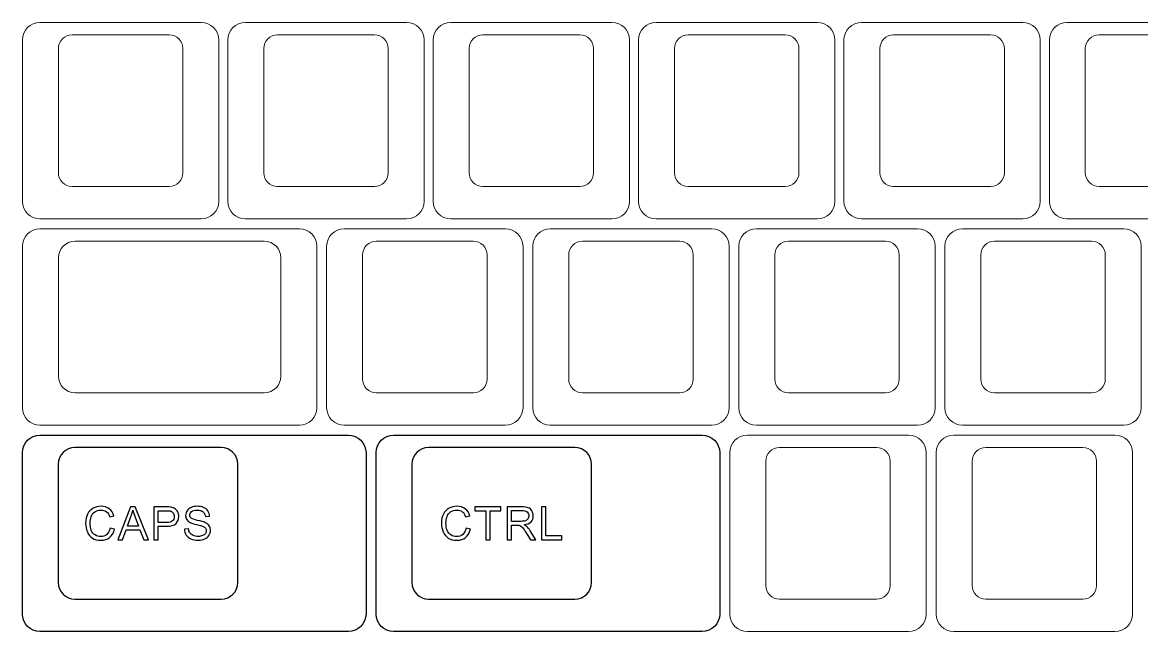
# Model space of a CAD drawing. Header units: millimetres. Extents: x -493 to 473, y -489 to 489.
# Drawn here: x 45.8 to 149.3, y -36.2 to 20.1 of the extents above; entities that cross this region are included whole.
import ezdxf

# ---------------------------------------------------------------- set-up
doc = ezdxf.new("R2010")
doc.units = ezdxf.units.MM
doc.header["$MEASUREMENT"] = 0
doc.layers.add('Layer 1', color=7, linetype='Continuous')

msp = doc.modelspace()

# ---------------------------------------------------------------- linework, layer by layer
at = {"layer": 'Layer 1', "color": 250, "lineweight": 9}
for points in [[(47.4229, 1.9166), (47.4229, 1.9166), (62.3251, 1.9166), (62.3251, 1.9166), (62.3251, 1.9166), (63.2183, 1.9166), (63.949, 2.6473), (63.949, 3.5405), (63.949, 3.5405), (63.949, 3.5405), (63.949, 18.4427), (63.949, 18.4427), (63.949, 18.4427), (63.949, 19.3359), (63.2183, 20.0666), (62.3251, 20.0666), (62.3251, 20.0666), (62.3251, 20.0666), (47.4229, 20.0666), (47.4229, 20.0666), (47.4229, 20.0666), (46.5297, 20.0666), (45.799, 19.3359), (45.799, 18.4427), (45.799, 18.4427), (45.799, 18.4427), (45.799, 3.5405), (45.799, 3.5405), (45.799, 3.5405), (45.799, 2.6473), (46.5297, 1.9166), (47.4229, 1.9166)], [(66.4086, 1.9166), (66.4086, 1.9166), (81.3108, 1.9166), (81.3108, 1.9166), (81.3108, 1.9166), (82.204, 1.9166), (82.9347, 2.6473), (82.9347, 3.5405), (82.9347, 3.5405), (82.9347, 3.5405), (82.9347, 18.4427), (82.9347, 18.4427), (82.9347, 18.4427), (82.9347, 19.3359), (82.204, 20.0666), (81.3108, 20.0666), (81.3108, 20.0666), (81.3108, 20.0666), (66.4086, 20.0666), (66.4086, 20.0666), (66.4086, 20.0666), (65.5154, 20.0666), (64.7847, 19.3359), (64.7847, 18.4427), (64.7847, 18.4427), (64.7847, 18.4427), (64.7847, 3.5405), (64.7847, 3.5405), (64.7847, 3.5405), (64.7847, 2.6473), (65.5154, 1.9166), (66.4086, 1.9166)], [(85.3943, 1.9166), (85.3943, 1.9166), (100.2965, 1.9166), (100.2965, 1.9166), (100.2965, 1.9166), (101.1897, 1.9166), (101.9204, 2.6473), (101.9204, 3.5405), (101.9204, 3.5405), (101.9204, 3.5405), (101.9204, 18.4427), (101.9204, 18.4427), (101.9204, 18.4427), (101.9204, 19.3359), (101.1897, 20.0666), (100.2965, 20.0666), (100.2965, 20.0666), (100.2965, 20.0666), (85.3943, 20.0666), (85.3943, 20.0666), (85.3943, 20.0666), (84.5011, 20.0666), (83.7704, 19.3359), (83.7704, 18.4427), (83.7704, 18.4427), (83.7704, 18.4427), (83.7704, 3.5405), (83.7704, 3.5405), (83.7704, 3.5405), (83.7704, 2.6473), (84.5011, 1.9166), (85.3943, 1.9166)], [(104.38, 1.9166), (104.38, 1.9166), (119.2822, 1.9166), (119.2822, 1.9166), (119.2822, 1.9166), (120.1754, 1.9166), (120.9061, 2.6473), (120.9061, 3.5405), (120.9061, 3.5405), (120.9061, 3.5405), (120.9061, 18.4427), (120.9061, 18.4427), (120.9061, 18.4427), (120.9061, 19.3359), (120.1754, 20.0666), (119.2822, 20.0666), (119.2822, 20.0666), (119.2822, 20.0666), (104.38, 20.0666), (104.38, 20.0666), (104.38, 20.0666), (103.4868, 20.0666), (102.7561, 19.3359), (102.7561, 18.4427), (102.7561, 18.4427), (102.7561, 18.4427), (102.7561, 3.5405), (102.7561, 3.5405), (102.7561, 3.5405), (102.7561, 2.6473), (103.4868, 1.9166), (104.38, 1.9166)], [(123.3657, 1.9166), (123.3657, 1.9166), (138.2679, 1.9166), (138.2679, 1.9166), (138.2679, 1.9166), (139.1611, 1.9166), (139.8918, 2.6473), (139.8918, 3.5405), (139.8918, 3.5405), (139.8918, 3.5405), (139.8918, 18.4427), (139.8918, 18.4427), (139.8918, 18.4427), (139.8918, 19.3359), (139.1611, 20.0666), (138.2679, 20.0666), (138.2679, 20.0666), (138.2679, 20.0666), (123.3657, 20.0666), (123.3657, 20.0666), (123.3657, 20.0666), (122.4725, 20.0666), (121.7418, 19.3359), (121.7418, 18.4427), (121.7418, 18.4427), (121.7418, 18.4427), (121.7418, 3.5405), (121.7418, 3.5405), (121.7418, 3.5405), (121.7418, 2.6473), (122.4725, 1.9166), (123.3657, 1.9166)], [(142.3514, 1.9166), (142.3514, 1.9166), (157.2536, 1.9166), (157.2536, 1.9166), (157.2536, 1.9166), (158.1468, 1.9166), (158.8775, 2.6473), (158.8775, 3.5405), (158.8775, 3.5405), (158.8775, 3.5405), (158.8775, 18.4427), (158.8775, 18.4427), (158.8775, 18.4427), (158.8775, 19.3359), (158.1468, 20.0666), (157.2536, 20.0666), (157.2536, 20.0666), (157.2536, 20.0666), (142.3514, 20.0666), (142.3514, 20.0666), (142.3514, 20.0666), (141.4582, 20.0666), (140.7275, 19.3359), (140.7275, 18.4427), (140.7275, 18.4427), (140.7275, 18.4427), (140.7275, 3.5405), (140.7275, 3.5405), (140.7275, 3.5405), (140.7275, 2.6473), (141.4582, 1.9166), (142.3514, 1.9166)], [(50.3909, 18.9166), (50.3909, 18.9166), (59.3571, 18.9166), (59.3571, 18.9166), (59.3571, 18.9166), (60.054, 18.9166), (60.624, 18.3466), (60.624, 17.6498), (60.624, 17.6498), (60.624, 17.6498), (60.624, 6.1835), (60.624, 6.1835), (60.624, 6.1835), (60.624, 5.4867), (60.054, 4.9166), (59.3571, 4.9166), (59.3571, 4.9166), (59.3571, 4.9166), (50.3909, 4.9166), (50.3909, 4.9166), (50.3909, 4.9166), (49.694, 4.9166), (49.124, 5.4867), (49.124, 6.1835), (49.124, 6.1835), (49.124, 6.1835), (49.124, 17.6498), (49.124, 17.6498), (49.124, 17.6498), (49.124, 18.3466), (49.694, 18.9166), (50.3909, 18.9166)], [(69.3766, 18.9166), (69.3766, 18.9166), (78.3428, 18.9166), (78.3428, 18.9166), (78.3428, 18.9166), (79.0397, 18.9166), (79.6097, 18.3466), (79.6097, 17.6498), (79.6097, 17.6498), (79.6097, 17.6498), (79.6097, 6.1835), (79.6097, 6.1835), (79.6097, 6.1835), (79.6097, 5.4867), (79.0397, 4.9166), (78.3428, 4.9166), (78.3428, 4.9166), (78.3428, 4.9166), (69.3766, 4.9166), (69.3766, 4.9166), (69.3766, 4.9166), (68.6797, 4.9166), (68.1097, 5.4867), (68.1097, 6.1835), (68.1097, 6.1835), (68.1097, 6.1835), (68.1097, 17.6498), (68.1097, 17.6498), (68.1097, 17.6498), (68.1097, 18.3466), (68.6797, 18.9166), (69.3766, 18.9166)], [(88.3623, 18.9166), (88.3623, 18.9166), (97.3285, 18.9166), (97.3285, 18.9166), (97.3285, 18.9166), (98.0254, 18.9166), (98.5954, 18.3466), (98.5954, 17.6498), (98.5954, 17.6498), (98.5954, 17.6498), (98.5954, 6.1835), (98.5954, 6.1835), (98.5954, 6.1835), (98.5954, 5.4867), (98.0254, 4.9166), (97.3285, 4.9166), (97.3285, 4.9166), (97.3285, 4.9166), (88.3623, 4.9166), (88.3623, 4.9166), (88.3623, 4.9166), (87.6654, 4.9166), (87.0954, 5.4867), (87.0954, 6.1835), (87.0954, 6.1835), (87.0954, 6.1835), (87.0954, 17.6498), (87.0954, 17.6498), (87.0954, 17.6498), (87.0954, 18.3466), (87.6654, 18.9166), (88.3623, 18.9166)], [(107.348, 18.9166), (107.348, 18.9166), (116.3142, 18.9166), (116.3142, 18.9166), (116.3142, 18.9166), (117.0111, 18.9166), (117.5811, 18.3466), (117.5811, 17.6498), (117.5811, 17.6498), (117.5811, 17.6498), (117.5811, 6.1835), (117.5811, 6.1835), (117.5811, 6.1835), (117.5811, 5.4867), (117.0111, 4.9166), (116.3142, 4.9166), (116.3142, 4.9166), (116.3142, 4.9166), (107.348, 4.9166), (107.348, 4.9166), (107.348, 4.9166), (106.6511, 4.9166), (106.0811, 5.4867), (106.0811, 6.1835), (106.0811, 6.1835), (106.0811, 6.1835), (106.0811, 17.6498), (106.0811, 17.6498), (106.0811, 17.6498), (106.0811, 18.3466), (106.6511, 18.9166), (107.348, 18.9166)], [(126.3337, 18.9166), (126.3337, 18.9166), (135.2999, 18.9166), (135.2999, 18.9166), (135.2999, 18.9166), (135.9968, 18.9166), (136.5668, 18.3466), (136.5668, 17.6498), (136.5668, 17.6498), (136.5668, 17.6498), (136.5668, 6.1835), (136.5668, 6.1835), (136.5668, 6.1835), (136.5668, 5.4867), (135.9968, 4.9166), (135.2999, 4.9166), (135.2999, 4.9166), (135.2999, 4.9166), (126.3337, 4.9166), (126.3337, 4.9166), (126.3337, 4.9166), (125.6368, 4.9166), (125.0668, 5.4867), (125.0668, 6.1835), (125.0668, 6.1835), (125.0668, 6.1835), (125.0668, 17.6498), (125.0668, 17.6498), (125.0668, 17.6498), (125.0668, 18.3466), (125.6368, 18.9166), (126.3337, 18.9166)], [(145.3194, 18.9166), (145.3194, 18.9166), (154.2856, 18.9166), (154.2856, 18.9166), (154.2856, 18.9166), (154.9825, 18.9166), (155.5525, 18.3466), (155.5525, 17.6498), (155.5525, 17.6498), (155.5525, 17.6498), (155.5525, 6.1835), (155.5525, 6.1835), (155.5525, 6.1835), (155.5525, 5.4867), (154.9825, 4.9166), (154.2856, 4.9166), (154.2856, 4.9166), (154.2856, 4.9166), (145.3194, 4.9166), (145.3194, 4.9166), (145.3194, 4.9166), (144.6225, 4.9166), (144.0525, 5.4867), (144.0525, 6.1835), (144.0525, 6.1835), (144.0525, 6.1835), (144.0525, 17.6498), (144.0525, 17.6498), (144.0525, 17.6498), (144.0525, 18.3466), (144.6225, 18.9166), (145.3194, 18.9166)], [(47.4229, -17.1332), (47.4229, -17.1332), (71.4001, -17.1332), (71.4001, -17.1332), (71.4001, -17.1332), (72.2933, -17.1332), (73.024, -16.4025), (73.024, -15.5093), (73.024, -15.5093), (73.024, -15.5093), (73.024, -0.6071), (73.024, -0.6071), (73.024, -0.6071), (73.024, 0.2861), (72.2933, 1.0168), (71.4001, 1.0168), (71.4001, 1.0168), (71.4001, 1.0168), (47.4229, 1.0168), (47.4229, 1.0168), (47.4229, 1.0168), (46.5296, 1.0168), (45.799, 0.2861), (45.799, -0.6071), (45.799, -0.6071), (45.799, -0.6071), (45.799, -15.5093), (45.799, -15.5093), (45.799, -15.5093), (45.799, -16.4025), (46.5296, -17.1332), (47.4229, -17.1332)], [(75.5479, -17.1332), (75.5479, -17.1332), (90.4501, -17.1332), (90.4501, -17.1332), (90.4501, -17.1332), (91.3433, -17.1332), (92.074, -16.4025), (92.074, -15.5093), (92.074, -15.5093), (92.074, -15.5093), (92.074, -0.6071), (92.074, -0.6071), (92.074, -0.6071), (92.074, 0.2861), (91.3433, 1.0168), (90.4501, 1.0168), (90.4501, 1.0168), (90.4501, 1.0168), (75.5479, 1.0168), (75.5479, 1.0168), (75.5479, 1.0168), (74.6547, 1.0168), (73.924, 0.2861), (73.924, -0.6071), (73.924, -0.6071), (73.924, -0.6071), (73.924, -15.5093), (73.924, -15.5093), (73.924, -15.5093), (73.924, -16.4025), (74.6547, -17.1332), (75.5479, -17.1332)], [(94.5979, -17.1332), (94.5979, -17.1332), (109.5001, -17.1332), (109.5001, -17.1332), (109.5001, -17.1332), (110.3933, -17.1332), (111.124, -16.4025), (111.124, -15.5093), (111.124, -15.5093), (111.124, -15.5093), (111.124, -0.6071), (111.124, -0.6071), (111.124, -0.6071), (111.124, 0.2861), (110.3933, 1.0168), (109.5001, 1.0168), (109.5001, 1.0168), (109.5001, 1.0168), (94.5979, 1.0168), (94.5979, 1.0168), (94.5979, 1.0168), (93.7047, 1.0168), (92.974, 0.2861), (92.974, -0.6071), (92.974, -0.6071), (92.974, -0.6071), (92.974, -15.5093), (92.974, -15.5093), (92.974, -15.5093), (92.974, -16.4025), (93.7047, -17.1332), (94.5979, -17.1332)], [(113.6479, -17.1332), (113.6479, -17.1332), (128.5501, -17.1332), (128.5501, -17.1332), (128.5501, -17.1332), (129.4433, -17.1332), (130.174, -16.4025), (130.174, -15.5093), (130.174, -15.5093), (130.174, -15.5093), (130.174, -0.6071), (130.174, -0.6071), (130.174, -0.6071), (130.174, 0.2861), (129.4433, 1.0168), (128.5501, 1.0168), (128.5501, 1.0168), (128.5501, 1.0168), (113.6479, 1.0168), (113.6479, 1.0168), (113.6479, 1.0168), (112.7547, 1.0168), (112.024, 0.2861), (112.024, -0.6071), (112.024, -0.6071), (112.024, -0.6071), (112.024, -15.5093), (112.024, -15.5093), (112.024, -15.5093), (112.024, -16.4025), (112.7547, -17.1332), (113.6479, -17.1332)], [(132.6979, -17.1332), (132.6979, -17.1332), (147.6001, -17.1332), (147.6001, -17.1332), (147.6001, -17.1332), (148.4933, -17.1332), (149.224, -16.4025), (149.224, -15.5093), (149.224, -15.5093), (149.224, -15.5093), (149.224, -0.6071), (149.224, -0.6071), (149.224, -0.6071), (149.224, 0.2861), (148.4933, 1.0168), (147.6001, 1.0168), (147.6001, 1.0168), (147.6001, 1.0168), (132.6979, 1.0168), (132.6979, 1.0168), (132.6979, 1.0168), (131.8047, 1.0168), (131.074, 0.2861), (131.074, -0.6071), (131.074, -0.6071), (131.074, -0.6071), (131.074, -15.5093), (131.074, -15.5093), (131.074, -15.5093), (131.074, -16.4025), (131.8047, -17.1332), (132.6979, -17.1332)], [(50.6664, -0.1332), (50.6664, -0.1332), (68.1568, -0.1332), (68.1568, -0.1332), (68.1568, -0.1332), (69.005, -0.1332), (69.699, -0.8272), (69.699, -1.6755), (69.699, -1.6755), (69.699, -1.6755), (69.699, -12.5908), (69.699, -12.5908), (69.699, -12.5908), (69.699, -13.4391), (69.005, -14.1332), (68.1568, -14.1332), (68.1568, -14.1332), (68.1568, -14.1332), (50.6664, -14.1332), (50.6664, -14.1332), (50.6664, -14.1332), (49.8181, -14.1332), (49.1241, -13.4391), (49.1241, -12.5908), (49.1241, -12.5908), (49.1241, -12.5908), (49.1241, -1.6755), (49.1241, -1.6755), (49.1241, -1.6755), (49.1241, -0.8272), (49.8181, -0.1332), (50.6664, -0.1332)], [(78.5159, -0.1332), (78.5159, -0.1332), (87.4821, -0.1332), (87.4821, -0.1332), (87.4821, -0.1332), (88.179, -0.1332), (88.749, -0.7032), (88.749, -1.4), (88.749, -1.4), (88.749, -1.4), (88.749, -12.8663), (88.749, -12.8663), (88.749, -12.8663), (88.749, -13.5631), (88.179, -14.1332), (87.4821, -14.1332), (87.4821, -14.1332), (87.4821, -14.1332), (78.5159, -14.1332), (78.5159, -14.1332), (78.5159, -14.1332), (77.819, -14.1332), (77.249, -13.5631), (77.249, -12.8663), (77.249, -12.8663), (77.249, -12.8663), (77.249, -1.4), (77.249, -1.4), (77.249, -1.4), (77.249, -0.7032), (77.819, -0.1332), (78.5159, -0.1332)], [(97.5659, -0.1332), (97.5659, -0.1332), (106.5321, -0.1332), (106.5321, -0.1332), (106.5321, -0.1332), (107.229, -0.1332), (107.799, -0.7032), (107.799, -1.4), (107.799, -1.4), (107.799, -1.4), (107.799, -12.8663), (107.799, -12.8663), (107.799, -12.8663), (107.799, -13.5631), (107.229, -14.1332), (106.5321, -14.1332), (106.5321, -14.1332), (106.5321, -14.1332), (97.5659, -14.1332), (97.5659, -14.1332), (97.5659, -14.1332), (96.869, -14.1332), (96.299, -13.5631), (96.299, -12.8663), (96.299, -12.8663), (96.299, -12.8663), (96.299, -1.4), (96.299, -1.4), (96.299, -1.4), (96.299, -0.7032), (96.869, -0.1332), (97.5659, -0.1332)], [(116.6159, -0.1332), (116.6159, -0.1332), (125.5821, -0.1332), (125.5821, -0.1332), (125.5821, -0.1332), (126.279, -0.1332), (126.849, -0.7032), (126.849, -1.4), (126.849, -1.4), (126.849, -1.4), (126.849, -12.8663), (126.849, -12.8663), (126.849, -12.8663), (126.849, -13.5631), (126.279, -14.1332), (125.5821, -14.1332), (125.5821, -14.1332), (125.5821, -14.1332), (116.6159, -14.1332), (116.6159, -14.1332), (116.6159, -14.1332), (115.919, -14.1332), (115.349, -13.5631), (115.349, -12.8663), (115.349, -12.8663), (115.349, -12.8663), (115.349, -1.4), (115.349, -1.4), (115.349, -1.4), (115.349, -0.7032), (115.919, -0.1332), (116.6159, -0.1332)], [(135.6659, -0.1332), (135.6659, -0.1332), (144.6321, -0.1332), (144.6321, -0.1332), (144.6321, -0.1332), (145.329, -0.1332), (145.899, -0.7032), (145.899, -1.4), (145.899, -1.4), (145.899, -1.4), (145.899, -12.8663), (145.899, -12.8663), (145.899, -12.8663), (145.899, -13.5631), (145.329, -14.1332), (144.6321, -14.1332), (144.6321, -14.1332), (144.6321, -14.1332), (135.6659, -14.1332), (135.6659, -14.1332), (135.6659, -14.1332), (134.969, -14.1332), (134.399, -13.5631), (134.399, -12.8663), (134.399, -12.8663), (134.399, -12.8663), (134.399, -1.4), (134.399, -1.4), (134.399, -1.4), (134.399, -0.7032), (134.969, -0.1332), (135.6659, -0.1332)], [(112.8103, -36.1832), (112.8103, -36.1832), (127.7125, -36.1832), (127.7125, -36.1832), (127.7125, -36.1832), (128.6057, -36.1832), (129.3364, -35.4525), (129.3364, -34.5593), (129.3364, -34.5593), (129.3364, -34.5593), (129.3364, -19.6571), (129.3364, -19.6571), (129.3364, -19.6571), (129.3364, -18.7639), (128.6057, -18.0332), (127.7125, -18.0332), (127.7125, -18.0332), (127.7125, -18.0332), (112.8103, -18.0332), (112.8103, -18.0332), (112.8103, -18.0332), (111.9171, -18.0332), (111.1864, -18.7639), (111.1864, -19.6571), (111.1864, -19.6571), (111.1864, -19.6571), (111.1864, -34.5593), (111.1864, -34.5593), (111.1864, -34.5593), (111.1864, -35.4525), (111.9171, -36.1832), (112.8103, -36.1832)], [(131.8916, -36.1832), (131.8916, -36.1832), (146.7938, -36.1832), (146.7938, -36.1832), (146.7938, -36.1832), (147.687, -36.1832), (148.4177, -35.4525), (148.4177, -34.5593), (148.4177, -34.5593), (148.4177, -34.5593), (148.4177, -19.6571), (148.4177, -19.6571), (148.4177, -19.6571), (148.4177, -18.7639), (147.687, -18.0332), (146.7938, -18.0332), (146.7938, -18.0332), (146.7938, -18.0332), (131.8916, -18.0332), (131.8916, -18.0332), (131.8916, -18.0332), (130.9984, -18.0332), (130.2677, -18.7639), (130.2677, -19.6571), (130.2677, -19.6571), (130.2677, -19.6571), (130.2677, -34.5593), (130.2677, -34.5593), (130.2677, -34.5593), (130.2677, -35.4525), (130.9984, -36.1832), (131.8916, -36.1832)], [(115.7783, -19.1832), (115.7783, -19.1832), (124.7445, -19.1832), (124.7445, -19.1832), (124.7445, -19.1832), (125.4414, -19.1832), (126.0114, -19.7532), (126.0114, -20.45), (126.0114, -20.45), (126.0114, -20.45), (126.0114, -31.9163), (126.0114, -31.9163), (126.0114, -31.9163), (126.0114, -32.6131), (125.4414, -33.1832), (124.7445, -33.1832), (124.7445, -33.1832), (124.7445, -33.1832), (115.7783, -33.1832), (115.7783, -33.1832), (115.7783, -33.1832), (115.0814, -33.1832), (114.5114, -32.6131), (114.5114, -31.9163), (114.5114, -31.9163), (114.5114, -31.9163), (114.5114, -20.45), (114.5114, -20.45), (114.5114, -20.45), (114.5114, -19.7532), (115.0814, -19.1832), (115.7783, -19.1832)], [(134.8596, -19.1832), (134.8596, -19.1832), (143.8258, -19.1832), (143.8258, -19.1832), (143.8258, -19.1832), (144.5227, -19.1832), (145.0927, -19.7532), (145.0927, -20.45), (145.0927, -20.45), (145.0927, -20.45), (145.0927, -31.9163), (145.0927, -31.9163), (145.0927, -31.9163), (145.0927, -32.6131), (144.5227, -33.1832), (143.8258, -33.1832), (143.8258, -33.1832), (143.8258, -33.1832), (134.8596, -33.1832), (134.8596, -33.1832), (134.8596, -33.1832), (134.1627, -33.1832), (133.5927, -32.6131), (133.5927, -31.9163), (133.5927, -31.9163), (133.5927, -31.9163), (133.5927, -20.45), (133.5927, -20.45), (133.5927, -20.45), (133.5927, -19.7532), (134.1627, -19.1832), (134.8596, -19.1832)]]:
    msp.add_open_spline(points, degree=3, knots=[0, 0, 0, 0, 0.11111111, 0.11111111, 0.11111111, 0.11111111, 0.22222222, 0.22222222, 0.22222222, 0.22222222, 0.33333333, 0.33333333, 0.33333333, 0.33333333, 0.44444444, 0.44444444, 0.44444444, 0.44444444, 0.55555556, 0.55555556, 0.55555556, 0.55555556, 0.66666667, 0.66666667, 0.66666667, 0.66666667, 0.77777778, 0.77777778, 0.77777778, 0.77777778, 1, 1, 1, 1], dxfattribs=at)
at = {"layer": 'Layer 1', "color": 169}
for points in [[(47.4229, -36.1832), (47.4229, -36.1832), (75.9376, -36.1832), (75.9376, -36.1832), (75.9376, -36.1832), (76.8308, -36.1832), (77.5615, -35.4525), (77.5615, -34.5593), (77.5615, -34.5593), (77.5615, -34.5593), (77.5615, -19.6571), (77.5615, -19.6571), (77.5615, -19.6571), (77.5615, -18.7639), (76.8308, -18.0332), (75.9376, -18.0332), (75.9376, -18.0332), (75.9376, -18.0332), (47.4229, -18.0332), (47.4229, -18.0332), (47.4229, -18.0332), (46.5297, -18.0332), (45.799, -18.7639), (45.799, -19.6571), (45.799, -19.6571), (45.799, -19.6571), (45.799, -34.5593), (45.799, -34.5593), (45.799, -34.5593), (45.799, -35.4525), (46.5297, -36.1832), (47.4229, -36.1832)], [(80.1166, -36.1832), (80.1166, -36.1832), (108.6313, -36.1832), (108.6313, -36.1832), (108.6313, -36.1832), (109.5245, -36.1832), (110.2552, -35.4525), (110.2552, -34.5593), (110.2552, -34.5593), (110.2552, -34.5593), (110.2552, -19.6571), (110.2552, -19.6571), (110.2552, -19.6571), (110.2552, -18.7639), (109.5245, -18.0332), (108.6313, -18.0332), (108.6313, -18.0332), (108.6313, -18.0332), (80.1166, -18.0332), (80.1166, -18.0332), (80.1166, -18.0332), (79.2234, -18.0332), (78.4927, -18.7639), (78.4927, -19.6571), (78.4927, -19.6571), (78.4927, -19.6571), (78.4927, -34.5593), (78.4927, -34.5593), (78.4927, -34.5593), (78.4927, -35.4525), (79.2234, -36.1832), (80.1166, -36.1832)]]:
    msp.add_open_spline(points, degree=3, knots=[0, 0, 0, 0, 0.11111111, 0.11111111, 0.11111111, 0.11111111, 0.22222222, 0.22222222, 0.22222222, 0.22222222, 0.33333333, 0.33333333, 0.33333333, 0.33333333, 0.44444444, 0.44444444, 0.44444444, 0.44444444, 0.55555556, 0.55555556, 0.55555556, 0.55555556, 0.66666667, 0.66666667, 0.66666667, 0.66666667, 0.77777778, 0.77777778, 0.77777778, 0.77777778, 1, 1, 1, 1], dxfattribs=at)
at = {"layer": 'Layer 1', "color": 159}
for points in [[(50.6521, -19.1832), (50.6521, -19.1832), (64.1756, -19.1832), (64.1756, -19.1832), (64.1756, -19.1832), (65.0239, -19.1832), (65.718, -19.8772), (65.718, -20.7255), (65.718, -20.7255), (65.718, -20.7255), (65.718, -31.6408), (65.718, -31.6408), (65.718, -31.6408), (65.718, -32.4891), (65.0239, -33.1832), (64.1756, -33.1832), (64.1756, -33.1832), (64.1756, -33.1832), (50.6521, -33.1832), (50.6521, -33.1832), (50.6521, -33.1832), (49.8039, -33.1832), (49.1098, -32.4891), (49.1098, -31.6408), (49.1098, -31.6408), (49.1098, -31.6408), (49.1098, -20.7255), (49.1098, -20.7255), (49.1098, -20.7255), (49.1098, -19.8772), (49.8039, -19.1832), (50.6521, -19.1832)], [(83.3458, -19.1832), (83.3458, -19.1832), (96.8693, -19.1832), (96.8693, -19.1832), (96.8693, -19.1832), (97.7176, -19.1832), (98.4117, -19.8772), (98.4117, -20.7255), (98.4117, -20.7255), (98.4117, -20.7255), (98.4117, -31.6408), (98.4117, -31.6408), (98.4117, -31.6408), (98.4117, -32.4891), (97.7176, -33.1832), (96.8693, -33.1832), (96.8693, -33.1832), (96.8693, -33.1832), (83.3458, -33.1832), (83.3458, -33.1832), (83.3458, -33.1832), (82.4976, -33.1832), (81.8035, -32.4891), (81.8035, -31.6408), (81.8035, -31.6408), (81.8035, -31.6408), (81.8035, -20.7255), (81.8035, -20.7255), (81.8035, -20.7255), (81.8035, -19.8772), (82.4976, -19.1832), (83.3458, -19.1832)]]:
    msp.add_open_spline(points, degree=3, knots=[0, 0, 0, 0, 0.11111111, 0.11111111, 0.11111111, 0.11111111, 0.22222222, 0.22222222, 0.22222222, 0.22222222, 0.33333333, 0.33333333, 0.33333333, 0.33333333, 0.44444444, 0.44444444, 0.44444444, 0.44444444, 0.55555556, 0.55555556, 0.55555556, 0.55555556, 0.66666667, 0.66666667, 0.66666667, 0.66666667, 0.77777778, 0.77777778, 0.77777778, 0.77777778, 1, 1, 1, 1], dxfattribs=at)
at = {"layer": 'Layer 1', "color": 132}
for points, knots in [([(53.9157, -26.6354), (53.9157, -26.6354), (54.3179, -26.737), (54.3179, -26.737), (54.3179, -26.737), (54.234, -27.0665), (54.083, -27.317), (53.8649, -27.4899), (53.8649, -27.4899), (53.6469, -27.6627), (53.3802, -27.7495), (53.0649, -27.7495), (53.0649, -27.7495), (52.7389, -27.7495), (52.4736, -27.6832), (52.269, -27.5498), (52.269, -27.5498), (52.0644, -27.4172), (51.9092, -27.2246), (51.8026, -26.9727), (51.8026, -26.9727), (51.6961, -26.7201), (51.6425, -26.4499), (51.6425, -26.1606), (51.6425, -26.1606), (51.6425, -25.8452), (51.7024, -25.5701), (51.8231, -25.3351), (51.8231, -25.3351), (51.9437, -25.1002), (52.1152, -24.9217), (52.3374, -24.7996), (52.3374, -24.7996), (52.5597, -24.6775), (52.8045, -24.6169), (53.0712, -24.6169), (53.0712, -24.6169), (53.3746, -24.6169), (53.6293, -24.6938), (53.8353, -24.8483), (53.8353, -24.8483), (54.042, -25.0028), (54.186, -25.2194), (54.2671, -25.4988), (54.2671, -25.4988), (54.2671, -25.4988), (53.8734, -25.5919), (53.8734, -25.5919), (53.8734, -25.5919), (53.8036, -25.3718), (53.7013, -25.2109), (53.5679, -25.1107), (53.5679, -25.1107), (53.4346, -25.0098), (53.2666, -24.9598), (53.0641, -24.9598), (53.0641, -24.9598), (52.832, -24.9598), (52.6373, -25.0155), (52.4814, -25.127), (52.4814, -25.127), (52.3254, -25.2384), (52.2154, -25.3887), (52.1526, -25.5764), (52.1526, -25.5764), (52.0891, -25.7648), (52.0573, -25.9588), (52.0573, -26.1585), (52.0573, -26.1585), (52.0573, -26.416), (52.0947, -26.6411), (52.1695, -26.833), (52.1695, -26.833), (52.2443, -27.0256), (52.3607, -27.1688), (52.5188, -27.2641), (52.5188, -27.2641), (52.6768, -27.3593), (52.8475, -27.4066), (53.0317, -27.4066), (53.0317, -27.4066), (53.2561, -27.4066), (53.4451, -27.3417), (53.6004, -27.2126), (53.6004, -27.2126), (53.7556, -27.0828), (53.8607, -26.8908), (53.9157, -26.6354)], [0, 0, 0, 0, 0.04347826, 0.04347826, 0.04347826, 0.04347826, 0.08695652, 0.08695652, 0.08695652, 0.08695652, 0.13043478, 0.13043478, 0.13043478, 0.13043478, 0.17391304, 0.17391304, 0.17391304, 0.17391304, 0.2173913, 0.2173913, 0.2173913, 0.2173913, 0.26086957, 0.26086957, 0.26086957, 0.26086957, 0.30434783, 0.30434783, 0.30434783, 0.30434783, 0.34782609, 0.34782609, 0.34782609, 0.34782609, 0.39130435, 0.39130435, 0.39130435, 0.39130435, 0.43478261, 0.43478261, 0.43478261, 0.43478261, 0.47826087, 0.47826087, 0.47826087, 0.47826087, 0.52173913, 0.52173913, 0.52173913, 0.52173913, 0.56521739, 0.56521739, 0.56521739, 0.56521739, 0.60869565, 0.60869565, 0.60869565, 0.60869565, 0.65217391, 0.65217391, 0.65217391, 0.65217391, 0.69565217, 0.69565217, 0.69565217, 0.69565217, 0.73913043, 0.73913043, 0.73913043, 0.73913043, 0.7826087, 0.7826087, 0.7826087, 0.7826087, 0.82608696, 0.82608696, 0.82608696, 0.82608696, 0.86956522, 0.86956522, 0.86956522, 0.86956522, 0.91304348, 0.91304348, 0.91304348, 0.91304348, 1, 1, 1, 1]), ([(54.6305, -27.6987), (54.6305, -27.6987), (55.7932, -24.6677), (55.7932, -24.6677), (55.7932, -24.6677), (55.7932, -24.6677), (56.2342, -24.6677), (56.2342, -24.6677), (56.2342, -24.6677), (56.2342, -24.6677), (57.4682, -27.6987), (57.4682, -27.6987), (57.4682, -27.6987), (57.4682, -27.6987), (57.0117, -27.6987), (57.0117, -27.6987), (57.0117, -27.6987), (57.0117, -27.6987), (56.661, -26.7801), (56.661, -26.7801), (56.661, -26.7801), (56.661, -26.7801), (55.3847, -26.7801), (55.3847, -26.7801), (55.3847, -26.7801), (55.3847, -26.7801), (55.0559, -27.6987), (55.0559, -27.6987), (55.0559, -27.6987), (55.0559, -27.6987), (54.6305, -27.6987), (54.6305, -27.6987)], [0, 0, 0, 0, 0.11111111, 0.11111111, 0.11111111, 0.11111111, 0.22222222, 0.22222222, 0.22222222, 0.22222222, 0.33333333, 0.33333333, 0.33333333, 0.33333333, 0.44444444, 0.44444444, 0.44444444, 0.44444444, 0.55555556, 0.55555556, 0.55555556, 0.55555556, 0.66666667, 0.66666667, 0.66666667, 0.66666667, 0.77777778, 0.77777778, 0.77777778, 0.77777778, 1, 1, 1, 1]), ([(57.9353, -27.6987), (57.9353, -27.6987), (57.9353, -24.6677), (57.9353, -24.6677), (57.9353, -24.6677), (57.9353, -24.6677), (59.0797, -24.6677), (59.0797, -24.6677), (59.0797, -24.6677), (59.2807, -24.6677), (59.4346, -24.6775), (59.5411, -24.6966), (59.5411, -24.6966), (59.69, -24.7213), (59.8148, -24.7686), (59.9157, -24.8377), (59.9157, -24.8377), (60.0166, -24.9075), (60.0978, -25.0049), (60.1592, -25.1298), (60.1592, -25.1298), (60.2205, -25.2547), (60.2509, -25.3923), (60.2509, -25.5425), (60.2509, -25.5425), (60.2509, -25.7994), (60.169, -26.0174), (60.0046, -26.1952), (60.0046, -26.1952), (59.841, -26.3737), (59.5439, -26.4626), (59.1149, -26.4626), (59.1149, -26.4626), (59.1149, -26.4626), (58.3374, -26.4626), (58.3374, -26.4626), (58.3374, -26.4626), (58.3374, -26.4626), (58.3374, -27.6987), (58.3374, -27.6987), (58.3374, -27.6987), (58.3374, -27.6987), (57.9353, -27.6987), (57.9353, -27.6987)], [0, 0, 0, 0, 0.08333333, 0.08333333, 0.08333333, 0.08333333, 0.16666667, 0.16666667, 0.16666667, 0.16666667, 0.25, 0.25, 0.25, 0.25, 0.33333333, 0.33333333, 0.33333333, 0.33333333, 0.41666667, 0.41666667, 0.41666667, 0.41666667, 0.5, 0.5, 0.5, 0.5, 0.58333333, 0.58333333, 0.58333333, 0.58333333, 0.66666667, 0.66666667, 0.66666667, 0.66666667, 0.75, 0.75, 0.75, 0.75, 0.83333333, 0.83333333, 0.83333333, 0.83333333, 1, 1, 1, 1]), ([(60.7765, -26.725), (60.7765, -26.725), (61.1533, -26.6912), (61.1533, -26.6912), (61.1533, -26.6912), (61.1709, -26.8436), (61.2126, -26.9685), (61.2782, -27.0665), (61.2782, -27.0665), (61.3438, -27.1639), (61.4454, -27.2429), (61.583, -27.3036), (61.583, -27.3036), (61.7206, -27.3636), (61.8758, -27.3939), (62.0479, -27.3939), (62.0479, -27.3939), (62.201, -27.3939), (62.3358, -27.3713), (62.4529, -27.3255), (62.4529, -27.3255), (62.57, -27.2796), (62.6568, -27.2168), (62.714, -27.1371), (62.714, -27.1371), (62.7711, -27.0574), (62.8, -26.9706), (62.8, -26.8774), (62.8, -26.8774), (62.8, -26.7829), (62.7725, -26.7003), (62.7175, -26.6291), (62.7175, -26.6291), (62.6625, -26.5585), (62.5715, -26.4993), (62.4445, -26.4506), (62.4445, -26.4506), (62.3633, -26.4195), (62.1834, -26.3701), (61.9047, -26.3031), (61.9047, -26.3031), (61.626, -26.2361), (61.4313, -26.1733), (61.3198, -26.114), (61.3198, -26.114), (61.1752, -26.0378), (61.0679, -25.9433), (60.9974, -25.8311), (60.9974, -25.8311), (60.9261, -25.7189), (60.8908, -25.5926), (60.8908, -25.4536), (60.8908, -25.4536), (60.8908, -25.2998), (60.9346, -25.1566), (61.0214, -25.024), (61.0214, -25.024), (61.1081, -24.8906), (61.2344, -24.7897), (61.4016, -24.7206), (61.4016, -24.7206), (61.5682, -24.6514), (61.7537, -24.6169), (61.9576, -24.6169), (61.9576, -24.6169), (62.182, -24.6169), (62.3802, -24.6528), (62.5517, -24.7255), (62.5517, -24.7255), (62.7231, -24.7975), (62.8551, -24.904), (62.9475, -25.0451), (62.9475, -25.0451), (63.0399, -25.1855), (63.0893, -25.345), (63.0964, -25.5228), (63.0964, -25.5228), (63.0964, -25.5228), (62.7111, -25.5524), (62.7111, -25.5524), (62.7111, -25.5524), (62.6907, -25.3612), (62.6208, -25.2166), (62.5016, -25.1192), (62.5016, -25.1192), (62.3824, -25.0211), (62.206, -24.9725), (61.9731, -24.9725), (61.9731, -24.9725), (61.7304, -24.9725), (61.5533, -25.0169), (61.4426, -25.1058), (61.4426, -25.1058), (61.3318, -25.1947), (61.2761, -25.3019), (61.2761, -25.4275), (61.2761, -25.4275), (61.2761, -25.5362), (61.3156, -25.6258), (61.3939, -25.6963), (61.3939, -25.6963), (61.4715, -25.7662), (61.6726, -25.8389), (61.9985, -25.9122), (61.9985, -25.9122), (62.3245, -25.9863), (62.5482, -26.0505), (62.6695, -26.1056), (62.6695, -26.1056), (62.8452, -26.1867), (62.9757, -26.289), (63.0597, -26.4139), (63.0597, -26.4139), (63.1437, -26.5381), (63.1853, -26.6813), (63.1853, -26.8436), (63.1853, -26.8436), (63.1853, -27.0051), (63.1394, -27.1561), (63.047, -27.2987), (63.047, -27.2987), (62.9546, -27.4412), (62.8226, -27.5519), (62.6498, -27.631), (62.6498, -27.631), (62.4769, -27.71), (62.2829, -27.7495), (62.0663, -27.7495), (62.0663, -27.7495), (61.7925, -27.7495), (61.5632, -27.7093), (61.3784, -27.6296), (61.3784, -27.6296), (61.1928, -27.5498), (61.0482, -27.4299), (60.943, -27.269), (60.943, -27.269), (60.8372, -27.1089), (60.7822, -26.9275), (60.7765, -26.725)], [0, 0, 0, 0, 0.02777778, 0.02777778, 0.02777778, 0.02777778, 0.05555556, 0.05555556, 0.05555556, 0.05555556, 0.08333333, 0.08333333, 0.08333333, 0.08333333, 0.11111111, 0.11111111, 0.11111111, 0.11111111, 0.13888889, 0.13888889, 0.13888889, 0.13888889, 0.16666667, 0.16666667, 0.16666667, 0.16666667, 0.19444444, 0.19444444, 0.19444444, 0.19444444, 0.22222222, 0.22222222, 0.22222222, 0.22222222, 0.25, 0.25, 0.25, 0.25, 0.27777778, 0.27777778, 0.27777778, 0.27777778, 0.30555556, 0.30555556, 0.30555556, 0.30555556, 0.33333333, 0.33333333, 0.33333333, 0.33333333, 0.36111111, 0.36111111, 0.36111111, 0.36111111, 0.38888889, 0.38888889, 0.38888889, 0.38888889, 0.41666667, 0.41666667, 0.41666667, 0.41666667, 0.44444444, 0.44444444, 0.44444444, 0.44444444, 0.47222222, 0.47222222, 0.47222222, 0.47222222, 0.5, 0.5, 0.5, 0.5, 0.52777778, 0.52777778, 0.52777778, 0.52777778, 0.55555556, 0.55555556, 0.55555556, 0.55555556, 0.58333333, 0.58333333, 0.58333333, 0.58333333, 0.61111111, 0.61111111, 0.61111111, 0.61111111, 0.63888889, 0.63888889, 0.63888889, 0.63888889, 0.66666667, 0.66666667, 0.66666667, 0.66666667, 0.69444444, 0.69444444, 0.69444444, 0.69444444, 0.72222222, 0.72222222, 0.72222222, 0.72222222, 0.75, 0.75, 0.75, 0.75, 0.77777778, 0.77777778, 0.77777778, 0.77777778, 0.80555556, 0.80555556, 0.80555556, 0.80555556, 0.83333333, 0.83333333, 0.83333333, 0.83333333, 0.86111111, 0.86111111, 0.86111111, 0.86111111, 0.88888889, 0.88888889, 0.88888889, 0.88888889, 0.91666667, 0.91666667, 0.91666667, 0.91666667, 0.94444444, 0.94444444, 0.94444444, 0.94444444, 1, 1, 1, 1]), ([(86.8126, -26.6354), (86.8126, -26.6354), (87.2148, -26.737), (87.2148, -26.737), (87.2148, -26.737), (87.1309, -27.0665), (86.9799, -27.317), (86.7618, -27.4899), (86.7618, -27.4899), (86.5438, -27.6627), (86.2771, -27.7495), (85.9618, -27.7495), (85.9618, -27.7495), (85.6358, -27.7495), (85.3705, -27.6832), (85.1659, -27.5498), (85.1659, -27.5498), (84.9613, -27.4172), (84.8061, -27.2246), (84.6995, -26.9727), (84.6995, -26.9727), (84.593, -26.7201), (84.5394, -26.4499), (84.5394, -26.1606), (84.5394, -26.1606), (84.5394, -25.8452), (84.5993, -25.5701), (84.72, -25.3351), (84.72, -25.3351), (84.8406, -25.1002), (85.0121, -24.9217), (85.2343, -24.7996), (85.2343, -24.7996), (85.4566, -24.6775), (85.7014, -24.6169), (85.9681, -24.6169), (85.9681, -24.6169), (86.2715, -24.6169), (86.5262, -24.6938), (86.7322, -24.8483), (86.7322, -24.8483), (86.9389, -25.0028), (87.0829, -25.2194), (87.164, -25.4988), (87.164, -25.4988), (87.164, -25.4988), (86.7703, -25.5919), (86.7703, -25.5919), (86.7703, -25.5919), (86.7005, -25.3718), (86.5982, -25.2109), (86.4648, -25.1107), (86.4648, -25.1107), (86.3315, -25.0098), (86.1635, -24.9598), (85.961, -24.9598), (85.961, -24.9598), (85.7289, -24.9598), (85.5342, -25.0155), (85.3783, -25.127), (85.3783, -25.127), (85.2223, -25.2384), (85.1123, -25.3887), (85.0495, -25.5764), (85.0495, -25.5764), (84.986, -25.7648), (84.9542, -25.9588), (84.9542, -26.1585), (84.9542, -26.1585), (84.9542, -26.416), (84.9916, -26.6411), (85.0664, -26.833), (85.0664, -26.833), (85.1412, -27.0256), (85.2576, -27.1688), (85.4157, -27.2641), (85.4157, -27.2641), (85.5737, -27.3593), (85.7444, -27.4066), (85.9286, -27.4066), (85.9286, -27.4066), (86.153, -27.4066), (86.342, -27.3417), (86.4973, -27.2126), (86.4973, -27.2126), (86.6525, -27.0828), (86.7576, -26.8908), (86.8126, -26.6354)], [0, 0, 0, 0, 0.04347826, 0.04347826, 0.04347826, 0.04347826, 0.08695652, 0.08695652, 0.08695652, 0.08695652, 0.13043478, 0.13043478, 0.13043478, 0.13043478, 0.17391304, 0.17391304, 0.17391304, 0.17391304, 0.2173913, 0.2173913, 0.2173913, 0.2173913, 0.26086957, 0.26086957, 0.26086957, 0.26086957, 0.30434783, 0.30434783, 0.30434783, 0.30434783, 0.34782609, 0.34782609, 0.34782609, 0.34782609, 0.39130435, 0.39130435, 0.39130435, 0.39130435, 0.43478261, 0.43478261, 0.43478261, 0.43478261, 0.47826087, 0.47826087, 0.47826087, 0.47826087, 0.52173913, 0.52173913, 0.52173913, 0.52173913, 0.56521739, 0.56521739, 0.56521739, 0.56521739, 0.60869565, 0.60869565, 0.60869565, 0.60869565, 0.65217391, 0.65217391, 0.65217391, 0.65217391, 0.69565217, 0.69565217, 0.69565217, 0.69565217, 0.73913043, 0.73913043, 0.73913043, 0.73913043, 0.7826087, 0.7826087, 0.7826087, 0.7826087, 0.82608696, 0.82608696, 0.82608696, 0.82608696, 0.86956522, 0.86956522, 0.86956522, 0.86956522, 0.91304348, 0.91304348, 0.91304348, 0.91304348, 1, 1, 1, 1]), ([(88.6301, -27.6987), (88.6301, -27.6987), (88.6301, -25.0233), (88.6301, -25.0233), (88.6301, -25.0233), (88.6301, -25.0233), (87.6311, -25.0233), (87.6311, -25.0233), (87.6311, -25.0233), (87.6311, -25.0233), (87.6311, -24.6677), (87.6311, -24.6677), (87.6311, -24.6677), (87.6311, -24.6677), (90.0313, -24.6677), (90.0313, -24.6677), (90.0313, -24.6677), (90.0313, -24.6677), (90.0313, -25.0233), (90.0313, -25.0233), (90.0313, -25.0233), (90.0313, -25.0233), (89.0323, -25.0233), (89.0323, -25.0233), (89.0323, -25.0233), (89.0323, -25.0233), (89.0323, -27.6987), (89.0323, -27.6987), (89.0323, -27.6987), (89.0323, -27.6987), (88.6301, -27.6987), (88.6301, -27.6987)], [0, 0, 0, 0, 0.11111111, 0.11111111, 0.11111111, 0.11111111, 0.22222222, 0.22222222, 0.22222222, 0.22222222, 0.33333333, 0.33333333, 0.33333333, 0.33333333, 0.44444444, 0.44444444, 0.44444444, 0.44444444, 0.55555556, 0.55555556, 0.55555556, 0.55555556, 0.66666667, 0.66666667, 0.66666667, 0.66666667, 0.77777778, 0.77777778, 0.77777778, 0.77777778, 1, 1, 1, 1]), ([(90.6028, -27.6987), (90.6028, -27.6987), (90.6028, -24.6677), (90.6028, -24.6677), (90.6028, -24.6677), (90.6028, -24.6677), (91.9462, -24.6677), (91.9462, -24.6677), (91.9462, -24.6677), (92.2164, -24.6677), (92.4217, -24.6952), (92.5621, -24.7495), (92.5621, -24.7495), (92.7025, -24.8038), (92.8147, -24.8998), (92.8987, -25.0374), (92.8987, -25.0374), (92.9827, -25.1749), (93.0243, -25.3273), (93.0243, -25.4939), (93.0243, -25.4939), (93.0243, -25.709), (92.9544, -25.8904), (92.8154, -26.0378), (92.8154, -26.0378), (92.6764, -26.1853), (92.462, -26.2784), (92.1713, -26.3186), (92.1713, -26.3186), (92.2778, -26.3694), (92.3582, -26.4202), (92.4133, -26.4696), (92.4133, -26.4696), (92.5304, -26.5769), (92.6412, -26.7116), (92.7449, -26.8732), (92.7449, -26.8732), (92.7449, -26.8732), (93.2691, -27.6987), (93.2691, -27.6987), (93.2691, -27.6987), (93.2691, -27.6987), (92.7682, -27.6987), (92.7682, -27.6987), (92.7682, -27.6987), (92.7682, -27.6987), (92.3674, -27.0679), (92.3674, -27.0679), (92.3674, -27.0679), (92.251, -26.8852), (92.1543, -26.7462), (92.0788, -26.6495), (92.0788, -26.6495), (92.0026, -26.5529), (91.9349, -26.4859), (91.8749, -26.4471), (91.8749, -26.4471), (91.8157, -26.409), (91.7543, -26.3821), (91.6922, -26.3666), (91.6922, -26.3666), (91.647, -26.3574), (91.573, -26.3525), (91.4692, -26.3525), (91.4692, -26.3525), (91.4692, -26.3525), (91.005, -26.3525), (91.005, -26.3525), (91.005, -26.3525), (91.005, -26.3525), (91.005, -27.6987), (91.005, -27.6987), (91.005, -27.6987), (91.005, -27.6987), (90.6028, -27.6987), (90.6028, -27.6987)], [0, 0, 0, 0, 0.05, 0.05, 0.05, 0.05, 0.1, 0.1, 0.1, 0.1, 0.15, 0.15, 0.15, 0.15, 0.2, 0.2, 0.2, 0.2, 0.25, 0.25, 0.25, 0.25, 0.3, 0.3, 0.3, 0.3, 0.35, 0.35, 0.35, 0.35, 0.4, 0.4, 0.4, 0.4, 0.45, 0.45, 0.45, 0.45, 0.5, 0.5, 0.5, 0.5, 0.55, 0.55, 0.55, 0.55, 0.6, 0.6, 0.6, 0.6, 0.65, 0.65, 0.65, 0.65, 0.7, 0.7, 0.7, 0.7, 0.75, 0.75, 0.75, 0.75, 0.8, 0.8, 0.8, 0.8, 0.85, 0.85, 0.85, 0.85, 0.9, 0.9, 0.9, 0.9, 1, 1, 1, 1]), ([(93.7834, -27.6987), (93.7834, -27.6987), (93.7834, -24.6677), (93.7834, -24.6677), (93.7834, -24.6677), (93.7834, -24.6677), (94.1856, -24.6677), (94.1856, -24.6677), (94.1856, -24.6677), (94.1856, -24.6677), (94.1856, -27.3431), (94.1856, -27.3431), (94.1856, -27.3431), (94.1856, -27.3431), (95.6757, -27.3431), (95.6757, -27.3431), (95.6757, -27.3431), (95.6757, -27.3431), (95.6757, -27.6987), (95.6757, -27.6987), (95.6757, -27.6987), (95.6757, -27.6987), (93.7834, -27.6987), (93.7834, -27.6987)], [0, 0, 0, 0, 0.14285714, 0.14285714, 0.14285714, 0.14285714, 0.28571429, 0.28571429, 0.28571429, 0.28571429, 0.42857143, 0.42857143, 0.42857143, 0.42857143, 0.57142857, 0.57142857, 0.57142857, 0.57142857, 0.71428571, 0.71428571, 0.71428571, 0.71428571, 1, 1, 1, 1]), ([(55.5025, -26.4541), (55.5025, -26.4541), (56.5354, -26.4541), (56.5354, -26.4541), (56.5354, -26.4541), (56.5354, -26.4541), (56.2193, -25.6138), (56.2193, -25.6138), (56.2193, -25.6138), (56.1241, -25.3584), (56.0521, -25.1474), (56.002, -24.9809), (56.002, -24.9809), (55.9604, -25.1785), (55.9047, -25.3725), (55.8348, -25.5644), (55.8348, -25.5644), (55.8348, -25.5644), (55.5025, -26.4541), (55.5025, -26.4541)], [0, 0, 0, 0, 0.16666667, 0.16666667, 0.16666667, 0.16666667, 0.33333333, 0.33333333, 0.33333333, 0.33333333, 0.5, 0.5, 0.5, 0.5, 0.66666667, 0.66666667, 0.66666667, 0.66666667, 1, 1, 1, 1]), ([(58.3374, -26.107), (58.3374, -26.107), (59.1206, -26.107), (59.1206, -26.107), (59.1206, -26.107), (59.3802, -26.107), (59.5637, -26.059), (59.673, -25.9623), (59.673, -25.9623), (59.7817, -25.8657), (59.836, -25.7302), (59.836, -25.5545), (59.836, -25.5545), (59.836, -25.4282), (59.8043, -25.3196), (59.7401, -25.2293), (59.7401, -25.2293), (59.6759, -25.139), (59.5912, -25.079), (59.4868, -25.0501), (59.4868, -25.0501), (59.419, -25.0324), (59.2942, -25.0233), (59.1128, -25.0233), (59.1128, -25.0233), (59.1128, -25.0233), (58.3374, -25.0233), (58.3374, -25.0233), (58.3374, -25.0233), (58.3374, -25.0233), (58.3374, -26.107), (58.3374, -26.107)], [0, 0, 0, 0, 0.11111111, 0.11111111, 0.11111111, 0.11111111, 0.22222222, 0.22222222, 0.22222222, 0.22222222, 0.33333333, 0.33333333, 0.33333333, 0.33333333, 0.44444444, 0.44444444, 0.44444444, 0.44444444, 0.55555556, 0.55555556, 0.55555556, 0.55555556, 0.66666667, 0.66666667, 0.66666667, 0.66666667, 0.77777778, 0.77777778, 0.77777778, 0.77777778, 1, 1, 1, 1]), ([(91.005, -26.0054), (91.005, -26.0054), (91.8658, -26.0054), (91.8658, -26.0054), (91.8658, -26.0054), (92.0492, -26.0054), (92.1917, -25.9863), (92.2947, -25.9482), (92.2947, -25.9482), (92.3977, -25.9108), (92.4761, -25.8502), (92.529, -25.7662), (92.529, -25.7662), (92.5826, -25.6829), (92.6094, -25.5926), (92.6094, -25.4946), (92.6094, -25.4946), (92.6094, -25.3513), (92.5579, -25.2328), (92.4542, -25.1404), (92.4542, -25.1404), (92.3505, -25.0479), (92.1868, -25.0021), (91.9631, -25.0021), (91.9631, -25.0021), (91.9631, -25.0021), (91.005, -25.0021), (91.005, -25.0021), (91.005, -25.0021), (91.005, -25.0021), (91.005, -26.0054), (91.005, -26.0054)], [0, 0, 0, 0, 0.11111111, 0.11111111, 0.11111111, 0.11111111, 0.22222222, 0.22222222, 0.22222222, 0.22222222, 0.33333333, 0.33333333, 0.33333333, 0.33333333, 0.44444444, 0.44444444, 0.44444444, 0.44444444, 0.55555556, 0.55555556, 0.55555556, 0.55555556, 0.66666667, 0.66666667, 0.66666667, 0.66666667, 0.77777778, 0.77777778, 0.77777778, 0.77777778, 1, 1, 1, 1])]:
    msp.add_open_spline(points, degree=3, knots=knots, dxfattribs=at)

doc.saveas('drawing.dxf')
